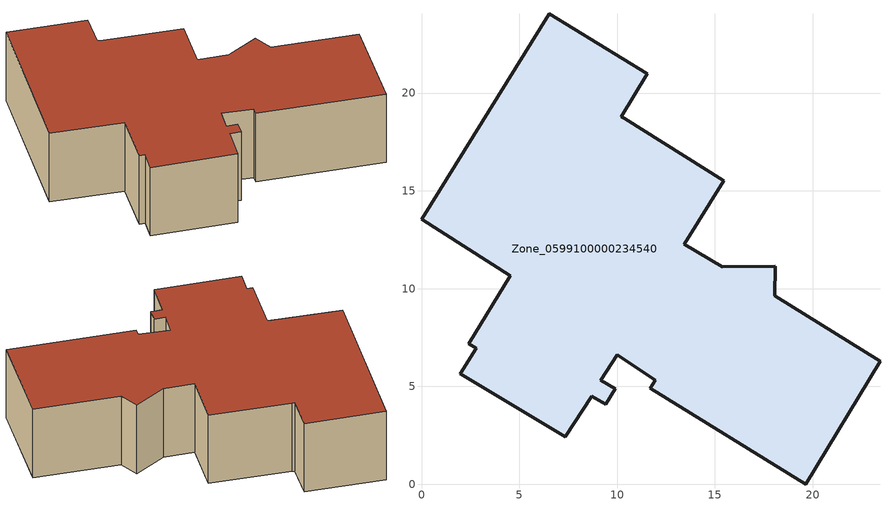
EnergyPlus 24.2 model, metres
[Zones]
Zone_0599100000234540
 floor ground (C_G): 0,13.55 6.52,24.06 11.53,21 10.22,18.8 10.36,18.72 15.46,15.51 13.44,12.26 15.38,11.11 18.09,11.14 18.05,9.63 23.44,6.29 19.64,0 11.69,4.9 11.94,5.33 10,6.62 9.16,5.31 9.9,4.89 9.41,4.09 8.71,4.51 7.35,2.44 1.97,5.66 2.81,6.96 2.43,7.19 4.55,10.66 z0
 wall outside (C_F): 1.97,5.66 7.35,2.44 8.71,4.51 9.41,4.09 9.9,4.89 9.16,5.31 10,6.62 11.94,5.33 11.69,4.9 19.64,0 23.44,6.29 18.05,9.63 18.09,11.14 15.38,11.11 13.44,12.26 15.46,15.51 10.36,18.72 10.22,18.8 11.53,21 6.52,24.06 0,13.55 4.55,10.66 2.43,7.19 2.81,6.96 1.97,5.66 z0:5.86
 roof outside (C_R): 10.36,18.72 10.22,18.8 11.53,21 6.52,24.06 0,13.55 4.55,10.66 2.43,7.19 2.81,6.96 1.97,5.66 7.35,2.44 8.71,4.51 9.41,4.09 9.9,4.89 9.16,5.31 10,6.62 11.94,5.33 11.69,4.9 19.64,0 23.44,6.29 18.05,9.63 18.09,11.14 15.38,11.11 13.44,12.26 15.46,15.51 z5.86
[BUILDING]
Pand.0599100000234540: North Axis=0; Terrain=City; Loads Convergence Tolerance Value=0.04; Temperature Convergence Tolerance Value=0.4; Solar Distribution=FullExterior; Maximum Number of Warmup Days=25; Minimum Number of Warmup Days=1
[Site:Location]
Rotterdam.The.Hague.AP_ZH_NLD Design_Conditions: Latitude=51.96; Longitude=4.45; Time Zone=1; Elevation=-4.5
[SITE:GROUNDTEMPERATURE:BUILDINGSURFACE]
18, 18, 18, 18, 18, 18, 18, 18, 18, 18, 18, 18
[MATERIAL] Thermal Absorptance=0.9; Solar Absorptance=0.7; Visible Absorptance=0.7
Name | Roughness | Thickness | Conductivity | Density | Specific Heat
G.D.2006-2014 | MediumSmooth | 0.15 | 0.06 | 540 | 1210
F.D.2006-2014 | Rough | 0.3 | 0.12 | 1920 | 840
R.D.2006-2014 | MediumRough | 0.2 | 0.08 | 1500 | 1000
[CONSTRUCTION]
C_G: G.D.2006-2014
C_F: F.D.2006-2014
C_R: R.D.2006-2014
[ZONE]
Zone_0599100000234540: Type=1; Multiplier=1; Ceiling Height=Autocalculate; Volume=Autocalculate; Floor Area=autocalculate; Part of Total Floor Area=Yes
[ZONEINFILTRATION:DESIGNFLOWRATE]
Infil_Zone_0599100000234540: Zone or ZoneList or Space or SpaceList=Zone_0599100000234540; Schedule=AlwaysOn; Design Flow Rate Calculation Method=Flow/Area; Flow Rate per Floor Area=0.0021; Constant Term Coefficient=1; Temperature Term Coefficient=0; Velocity Term Coefficient=0; Velocity Squared Term Coefficient=0
[HVACTEMPLATE:ZONE:IDEALLOADSAIRSYSTEM]
Zone_0599100000234540: Maximum Heating Supply Air Temperature=50; Minimum Cooling Supply Air Temperature=13; Maximum Heating Supply Air Humidity Ratio=0.0156; Minimum Cooling Supply Air Humidity Ratio=0.0077; Heating Limit=NoLimit; Cooling Limit=NoLimit; Dehumidification Control Type=ConstantSensibleHeatRatio; Cooling Sensible Heat Ratio=0.7; Dehumidification Setpoint=60; Humidification Control Type=None; Humidification Setpoint=30; Outdoor Air Method=None; Outdoor Air Flow Rate per Person=0.00944; Outdoor Air Flow Rate per Zone Floor Area=0; Outdoor Air Flow Rate per Zone=0; Demand Controlled Ventilation Type=None; Outdoor Air Economizer Type=NoEconomizer; Heat Recovery Type=None; Sensible Heat Recovery Effectiveness=0.7; Latent Heat Recovery Effectiveness=0.65
[ZONECONTROL:THERMOSTAT]
ThermostatControl_Zone_0599100000234540: Zone or ZoneList=Zone_0599100000234540; Control Type Schedule=DualSetpointControlType; Control 1=Thermostat_Zone_0599100000234540; Temperature Difference Between Cutout And Setpoint=0
[THERMOSTATSETPOINT:DUALSETPOINT]
Thermostat_Zone_0599100000234540: Heating Setpoint Temperature Schedule=HeatingSetpoint_Zone_0599100000234540; Cooling Setpoint Temperature Schedule=CoolingSetpoint_Zone_0599100000234540
[SCHEDULE:COMPACT]
HeatingSetpoint_Zone_0599100000234540: Through: 12/31, For: AllDays, Until: 24:00, 21
CoolingSetpoint_Zone_0599100000234540: Through: 12/31, For: AllDays, Until: 24:00, 24
DualSetpointControlType: Through: 12/31, For: AllDays, Until: 24:00, 4
AlwaysOn: Through: 12/31, For: AllDays, Until: 24:00, 1
